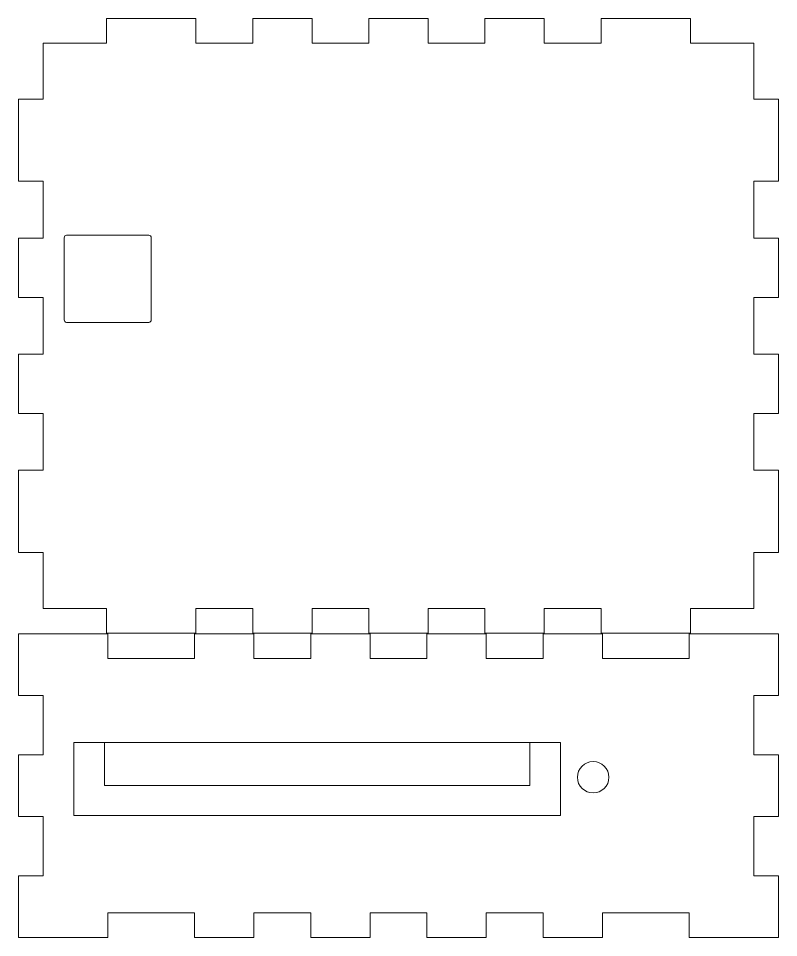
# Model space of a CAD drawing. Header units: inches. Extents: x -2.88 to 3.62, y -4.2 to 4.53.
# Drawn here: x -1.435 to 2.174, y 0.163 to 4.528 of the extents above; entities that cross this region are included whole.
import ezdxf

# ---------------------------------------------------------------- set-up
doc = ezdxf.new("R2010")
doc.units = ezdxf.units.IN
doc.header["$MEASUREMENT"] = 0
doc.layers.add('HOLES', color=7, linetype='Continuous')
doc.layers.add('MAIN_0.075 kerf', color=7, linetype='Continuous')

msp = doc.modelspace()

# ---------------------------------------------------------------- linework, layer by layer
at = {"layer": 'HOLES', "color": 250, "lineweight": 9}
msp.add_ellipse((1.2936, 0.9244), major_axis=(0, 0.0748), ratio=1, dxfattribs=at)
for points, knots in [([(-1.2172, 3.4863), (-1.2172, 3.4863), (-1.2172, 3.0955), (-1.2172, 3.0955), (-1.2172, 3.0955), (-1.2172, 3.0893), (-1.2121, 3.0842), (-1.2059, 3.0842), (-1.2059, 3.0842), (-1.2059, 3.0842), (-0.8152, 3.0842), (-0.8152, 3.0842), (-0.8152, 3.0842), (-0.8089, 3.0842), (-0.8039, 3.0893), (-0.8039, 3.0955), (-0.8039, 3.0955), (-0.8039, 3.0955), (-0.8039, 3.4863), (-0.8039, 3.4863), (-0.8039, 3.4863), (-0.8039, 3.4925), (-0.8089, 3.4976), (-0.8152, 3.4976), (-0.8152, 3.4976), (-0.8152, 3.4976), (-1.2059, 3.4976), (-1.2059, 3.4976), (-1.2059, 3.4976), (-1.2121, 3.4976), (-1.2172, 3.4925), (-1.2172, 3.4863)], [0, 0, 0, 0, 0.111111, 0.111111, 0.111111, 0.111111, 0.222222, 0.222222, 0.222222, 0.222222, 0.333333, 0.333333, 0.333333, 0.333333, 0.444444, 0.444444, 0.444444, 0.444444, 0.555556, 0.555556, 0.555556, 0.555556, 0.666667, 0.666667, 0.666667, 0.666667, 0.777778, 0.777778, 0.777778, 0.777778, 1, 1, 1, 1]), ([(-1.1721, 0.7427), (-1.1721, 0.7427), (-1.1721, 1.0891), (-1.1721, 1.0891), (-1.1721, 1.0891), (-1.1721, 1.0891), (1.1389, 1.0891), (1.1389, 1.0891), (1.1389, 1.0891), (1.1389, 1.0891), (1.1389, 0.7427), (1.1389, 0.7427), (1.1389, 0.7427), (1.1389, 0.7427), (-1.1721, 0.7427), (-1.1721, 0.7427)], [0, 0, 0, 0, 0.2, 0.2, 0.2, 0.2, 0.4, 0.4, 0.4, 0.4, 0.6, 0.6, 0.6, 0.6, 1, 1, 1, 1]), ([(-1.0265, 0.8844), (-1.0265, 0.8844), (-1.0265, 1.0891), (-1.0265, 1.0891), (-1.0265, 1.0891), (-1.0265, 1.0891), (0.9932, 1.0891), (0.9932, 1.0891), (0.9932, 1.0891), (0.9932, 1.0891), (0.9932, 0.8844), (0.9932, 0.8844), (0.9932, 0.8844), (0.9932, 0.8844), (-1.0265, 0.8844), (-1.0265, 0.8844)], [0, 0, 0, 0, 0.2, 0.2, 0.2, 0.2, 0.4, 0.4, 0.4, 0.4, 0.6, 0.6, 0.6, 0.6, 1, 1, 1, 1])]:
    msp.add_open_spline(points, degree=3, knots=knots, dxfattribs=at)
at = {"layer": 'MAIN_0.075 kerf', "color": 250, "lineweight": 9}
for points, knots in [([(-1.3164, 4.4094), (-1.3164, 4.4094), (-1.0162, 4.4094), (-1.0162, 4.4094), (-1.0162, 4.4094), (-1.0162, 4.4094), (-1.0162, 4.5275), (-1.0162, 4.5275), (-1.0162, 4.5275), (-1.0162, 4.5275), (-0.592, 4.5275), (-0.592, 4.5275), (-0.592, 4.5275), (-0.592, 4.5275), (-0.592, 4.4094), (-0.592, 4.4094), (-0.592, 4.4094), (-0.592, 4.4094), (-0.3223, 4.4094), (-0.3223, 4.4094), (-0.3223, 4.4094), (-0.3223, 4.4094), (-0.3223, 4.5275), (-0.3223, 4.5275), (-0.3223, 4.5275), (-0.3223, 4.5275), (-0.0408, 4.5275), (-0.0408, 4.5275), (-0.0408, 4.5275), (-0.0408, 4.5275), (-0.0408, 4.4094), (-0.0408, 4.4094), (-0.0408, 4.4094), (-0.0408, 4.4094), (0.2289, 4.4094), (0.2289, 4.4094), (0.2289, 4.4094), (0.2289, 4.4094), (0.2289, 4.5275), (0.2289, 4.5275), (0.2289, 4.5275), (0.2289, 4.5275), (0.5104, 4.5275), (0.5104, 4.5275), (0.5104, 4.5275), (0.5104, 4.5275), (0.5104, 4.4094), (0.5104, 4.4094), (0.5104, 4.4094), (0.5104, 4.4094), (0.78, 4.4094), (0.78, 4.4094), (0.78, 4.4094), (0.78, 4.4094), (0.78, 4.5275), (0.78, 4.5275), (0.78, 4.5275), (0.78, 4.5275), (1.0615, 4.5275), (1.0615, 4.5275), (1.0615, 4.5275), (1.0615, 4.5275), (1.0615, 4.4094), (1.0615, 4.4094), (1.0615, 4.4094), (1.0615, 4.4094), (1.3312, 4.4094), (1.3312, 4.4094), (1.3312, 4.4094), (1.3312, 4.4094), (1.3312, 4.5275), (1.3312, 4.5275), (1.3312, 4.5275), (1.3312, 4.5275), (1.7554, 4.5275), (1.7554, 4.5275), (1.7554, 4.5275), (1.7554, 4.5275), (1.7554, 4.4094), (1.7554, 4.4094), (1.7554, 4.4094), (1.7554, 4.4094), (2.0556, 4.4094), (2.0556, 4.4094), (2.0556, 4.4094), (2.0556, 4.4094), (2.0556, 4.1437), (2.0556, 4.1437), (2.0556, 4.1437), (2.0556, 4.1437), (2.1737, 4.1437), (2.1737, 4.1437), (2.1737, 4.1437), (2.1737, 4.1437), (2.1737, 3.7539), (2.1737, 3.7539), (2.1737, 3.7539), (2.1737, 3.7539), (2.0556, 3.7539), (2.0556, 3.7539), (2.0556, 3.7539), (2.0556, 3.7539), (2.0556, 3.4842), (2.0556, 3.4842), (2.0556, 3.4842), (2.0556, 3.4842), (2.1737, 3.4842), (2.1737, 3.4842), (2.1737, 3.4842), (2.1737, 3.4842), (2.1737, 3.2027), (2.1737, 3.2027), (2.1737, 3.2027), (2.1737, 3.2027), (2.0556, 3.2027), (2.0556, 3.2027), (2.0556, 3.2027), (2.0556, 3.2027), (2.0556, 2.933), (2.0556, 2.933), (2.0556, 2.933), (2.0556, 2.933), (2.1737, 2.933), (2.1737, 2.933), (2.1737, 2.933), (2.1737, 2.933), (2.1737, 2.6515), (2.1737, 2.6515), (2.1737, 2.6515), (2.1737, 2.6515), (2.0556, 2.6515), (2.0556, 2.6515), (2.0556, 2.6515), (2.0556, 2.6515), (2.0556, 2.3819), (2.0556, 2.3819), (2.0556, 2.3819), (2.0556, 2.3819), (2.1737, 2.3819), (2.1737, 2.3819), (2.1737, 2.3819), (2.1737, 2.3819), (2.1737, 1.9921), (2.1737, 1.9921), (2.1737, 1.9921), (2.1737, 1.9921), (2.0556, 1.9921), (2.0556, 1.9921), (2.0556, 1.9921), (2.0556, 1.9921), (2.0556, 1.7263), (2.0556, 1.7263), (2.0556, 1.7263), (2.0556, 1.7263), (1.7554, 1.7263), (1.7554, 1.7263), (1.7554, 1.7263), (1.7554, 1.7263), (1.7554, 1.6082), (1.7554, 1.6082), (1.7554, 1.6082), (1.7554, 1.6082), (1.3312, 1.6082), (1.3312, 1.6082), (1.3312, 1.6082), (1.3312, 1.6082), (1.3312, 1.7263), (1.3312, 1.7263), (1.3312, 1.7263), (1.3312, 1.7263), (1.0615, 1.7263), (1.0615, 1.7263), (1.0615, 1.7263), (1.0615, 1.7263), (1.0615, 1.6082), (1.0615, 1.6082), (1.0615, 1.6082), (1.0615, 1.6082), (0.78, 1.6082), (0.78, 1.6082), (0.78, 1.6082), (0.78, 1.6082), (0.78, 1.7263), (0.78, 1.7263), (0.78, 1.7263), (0.78, 1.7263), (0.5104, 1.7263), (0.5104, 1.7263), (0.5104, 1.7263), (0.5104, 1.7263), (0.5104, 1.6082), (0.5104, 1.6082), (0.5104, 1.6082), (0.5104, 1.6082), (0.2289, 1.6082), (0.2289, 1.6082), (0.2289, 1.6082), (0.2289, 1.6082), (0.2289, 1.7263), (0.2289, 1.7263), (0.2289, 1.7263), (0.2289, 1.7263), (-0.0408, 1.7263), (-0.0408, 1.7263), (-0.0408, 1.7263), (-0.0408, 1.7263), (-0.0408, 1.6082), (-0.0408, 1.6082), (-0.0408, 1.6082), (-0.0408, 1.6082), (-0.3223, 1.6082), (-0.3223, 1.6082), (-0.3223, 1.6082), (-0.3223, 1.6082), (-0.3223, 1.7263), (-0.3223, 1.7263), (-0.3223, 1.7263), (-0.3223, 1.7263), (-0.592, 1.7263), (-0.592, 1.7263), (-0.592, 1.7263), (-0.592, 1.7263), (-0.592, 1.6082), (-0.592, 1.6082), (-0.592, 1.6082), (-0.592, 1.6082), (-1.0162, 1.6082), (-1.0162, 1.6082), (-1.0162, 1.6082), (-1.0162, 1.6082), (-1.0162, 1.7263), (-1.0162, 1.7263), (-1.0162, 1.7263), (-1.0162, 1.7263), (-1.3164, 1.7263), (-1.3164, 1.7263), (-1.3164, 1.7263), (-1.3164, 1.7263), (-1.3164, 1.9921), (-1.3164, 1.9921), (-1.3164, 1.9921), (-1.3164, 1.9921), (-1.4345, 1.9921), (-1.4345, 1.9921), (-1.4345, 1.9921), (-1.4345, 1.9921), (-1.4345, 2.3819), (-1.4345, 2.3819), (-1.4345, 2.3819), (-1.4345, 2.3819), (-1.3164, 2.3819), (-1.3164, 2.3819), (-1.3164, 2.3819), (-1.3164, 2.3819), (-1.3164, 2.6515), (-1.3164, 2.6515), (-1.3164, 2.6515), (-1.3164, 2.6515), (-1.4345, 2.6515), (-1.4345, 2.6515), (-1.4345, 2.6515), (-1.4345, 2.6515), (-1.4345, 2.933), (-1.4345, 2.933), (-1.4345, 2.933), (-1.4345, 2.933), (-1.3164, 2.933), (-1.3164, 2.933), (-1.3164, 2.933), (-1.3164, 2.933), (-1.3164, 3.2027), (-1.3164, 3.2027), (-1.3164, 3.2027), (-1.3164, 3.2027), (-1.4345, 3.2027), (-1.4345, 3.2027), (-1.4345, 3.2027), (-1.4345, 3.2027), (-1.4345, 3.4842), (-1.4345, 3.4842), (-1.4345, 3.4842), (-1.4345, 3.4842), (-1.3164, 3.4842), (-1.3164, 3.4842), (-1.3164, 3.4842), (-1.3164, 3.4842), (-1.3164, 3.7539), (-1.3164, 3.7539), (-1.3164, 3.7539), (-1.3164, 3.7539), (-1.4345, 3.7539), (-1.4345, 3.7539), (-1.4345, 3.7539), (-1.4345, 3.7539), (-1.4345, 4.1437), (-1.4345, 4.1437), (-1.4345, 4.1437), (-1.4345, 4.1437), (-1.3164, 4.1437), (-1.3164, 4.1437), (-1.3164, 4.1437), (-1.3164, 4.1437), (-1.3164, 4.4094), (-1.3164, 4.4094)], [0, 0, 0, 0, 0.012987, 0.012987, 0.012987, 0.012987, 0.025974, 0.025974, 0.025974, 0.025974, 0.038961, 0.038961, 0.038961, 0.038961, 0.051948, 0.051948, 0.051948, 0.051948, 0.064935, 0.064935, 0.064935, 0.064935, 0.077922, 0.077922, 0.077922, 0.077922, 0.090909, 0.090909, 0.090909, 0.090909, 0.103896, 0.103896, 0.103896, 0.103896, 0.116883, 0.116883, 0.116883, 0.116883, 0.12987, 0.12987, 0.12987, 0.12987, 0.142857, 0.142857, 0.142857, 0.142857, 0.155844, 0.155844, 0.155844, 0.155844, 0.168831, 0.168831, 0.168831, 0.168831, 0.181818, 0.181818, 0.181818, 0.181818, 0.194805, 0.194805, 0.194805, 0.194805, 0.207792, 0.207792, 0.207792, 0.207792, 0.220779, 0.220779, 0.220779, 0.220779, 0.233766, 0.233766, 0.233766, 0.233766, 0.246753, 0.246753, 0.246753, 0.246753, 0.25974, 0.25974, 0.25974, 0.25974, 0.272727, 0.272727, 0.272727, 0.272727, 0.285714, 0.285714, 0.285714, 0.285714, 0.298701, 0.298701, 0.298701, 0.298701, 0.311688, 0.311688, 0.311688, 0.311688, 0.324675, 0.324675, 0.324675, 0.324675, 0.337662, 0.337662, 0.337662, 0.337662, 0.350649, 0.350649, 0.350649, 0.350649, 0.363636, 0.363636, 0.363636, 0.363636, 0.376623, 0.376623, 0.376623, 0.376623, 0.38961, 0.38961, 0.38961, 0.38961, 0.402597, 0.402597, 0.402597, 0.402597, 0.415584, 0.415584, 0.415584, 0.415584, 0.428571, 0.428571, 0.428571, 0.428571, 0.441558, 0.441558, 0.441558, 0.441558, 0.454545, 0.454545, 0.454545, 0.454545, 0.467532, 0.467532, 0.467532, 0.467532, 0.480519, 0.480519, 0.480519, 0.480519, 0.493506, 0.493506, 0.493506, 0.493506, 0.506494, 0.506494, 0.506494, 0.506494, 0.519481, 0.519481, 0.519481, 0.519481, 0.532468, 0.532468, 0.532468, 0.532468, 0.545455, 0.545455, 0.545455, 0.545455, 0.558442, 0.558442, 0.558442, 0.558442, 0.571429, 0.571429, 0.571429, 0.571429, 0.584416, 0.584416, 0.584416, 0.584416, 0.597403, 0.597403, 0.597403, 0.597403, 0.61039, 0.61039, 0.61039, 0.61039, 0.623377, 0.623377, 0.623377, 0.623377, 0.636364, 0.636364, 0.636364, 0.636364, 0.649351, 0.649351, 0.649351, 0.649351, 0.662338, 0.662338, 0.662338, 0.662338, 0.675325, 0.675325, 0.675325, 0.675325, 0.688312, 0.688312, 0.688312, 0.688312, 0.701299, 0.701299, 0.701299, 0.701299, 0.714286, 0.714286, 0.714286, 0.714286, 0.727273, 0.727273, 0.727273, 0.727273, 0.74026, 0.74026, 0.74026, 0.74026, 0.753247, 0.753247, 0.753247, 0.753247, 0.766234, 0.766234, 0.766234, 0.766234, 0.779221, 0.779221, 0.779221, 0.779221, 0.792208, 0.792208, 0.792208, 0.792208, 0.805195, 0.805195, 0.805195, 0.805195, 0.818182, 0.818182, 0.818182, 0.818182, 0.831169, 0.831169, 0.831169, 0.831169, 0.844156, 0.844156, 0.844156, 0.844156, 0.857143, 0.857143, 0.857143, 0.857143, 0.87013, 0.87013, 0.87013, 0.87013, 0.883117, 0.883117, 0.883117, 0.883117, 0.896104, 0.896104, 0.896104, 0.896104, 0.909091, 0.909091, 0.909091, 0.909091, 0.922078, 0.922078, 0.922078, 0.922078, 0.935065, 0.935065, 0.935065, 0.935065, 0.948052, 0.948052, 0.948052, 0.948052, 0.961039, 0.961039, 0.961039, 0.961039, 0.974026, 0.974026, 0.974026, 0.974026, 1, 1, 1, 1]), ([(-1.4345, 1.6057), (-1.4345, 1.6057), (-1.0103, 1.6057), (-1.0103, 1.6057), (-1.0103, 1.6057), (-1.0103, 1.6057), (-1.0103, 1.4876), (-1.0103, 1.4876), (-1.0103, 1.4876), (-1.0103, 1.4876), (-0.5979, 1.4876), (-0.5979, 1.4876), (-0.5979, 1.4876), (-0.5979, 1.4876), (-0.5979, 1.6057), (-0.5979, 1.6057), (-0.5979, 1.6057), (-0.5979, 1.6057), (-0.3164, 1.6057), (-0.3164, 1.6057), (-0.3164, 1.6057), (-0.3164, 1.6057), (-0.3164, 1.4876), (-0.3164, 1.4876), (-0.3164, 1.4876), (-0.3164, 1.4876), (-0.0467, 1.4876), (-0.0467, 1.4876), (-0.0467, 1.4876), (-0.0467, 1.4876), (-0.0467, 1.6057), (-0.0467, 1.6057), (-0.0467, 1.6057), (-0.0467, 1.6057), (0.2348, 1.6057), (0.2348, 1.6057), (0.2348, 1.6057), (0.2348, 1.6057), (0.2348, 1.4876), (0.2348, 1.4876), (0.2348, 1.4876), (0.2348, 1.4876), (0.5045, 1.4876), (0.5045, 1.4876), (0.5045, 1.4876), (0.5045, 1.4876), (0.5045, 1.6057), (0.5045, 1.6057), (0.5045, 1.6057), (0.5045, 1.6057), (0.7859, 1.6057), (0.7859, 1.6057), (0.7859, 1.6057), (0.7859, 1.6057), (0.7859, 1.4876), (0.7859, 1.4876), (0.7859, 1.4876), (0.7859, 1.4876), (1.0556, 1.4876), (1.0556, 1.4876), (1.0556, 1.4876), (1.0556, 1.4876), (1.0556, 1.6057), (1.0556, 1.6057), (1.0556, 1.6057), (1.0556, 1.6057), (1.3371, 1.6057), (1.3371, 1.6057), (1.3371, 1.6057), (1.3371, 1.6057), (1.3371, 1.4876), (1.3371, 1.4876), (1.3371, 1.4876), (1.3371, 1.4876), (1.7495, 1.4876), (1.7495, 1.4876), (1.7495, 1.4876), (1.7495, 1.4876), (1.7495, 1.6057), (1.7495, 1.6057), (1.7495, 1.6057), (1.7495, 1.6057), (2.1737, 1.6057), (2.1737, 1.6057), (2.1737, 1.6057), (2.1737, 1.6057), (2.1737, 1.3124), (2.1737, 1.3124), (2.1737, 1.3124), (2.1737, 1.3124), (2.0556, 1.3124), (2.0556, 1.3124), (2.0556, 1.3124), (2.0556, 1.3124), (2.0556, 1.0309), (2.0556, 1.0309), (2.0556, 1.0309), (2.0556, 1.0309), (2.1737, 1.0309), (2.1737, 1.0309), (2.1737, 1.0309), (2.1737, 1.0309), (2.1737, 0.7376), (2.1737, 0.7376), (2.1737, 0.7376), (2.1737, 0.7376), (2.0556, 0.7376), (2.0556, 0.7376), (2.0556, 0.7376), (2.0556, 0.7376), (2.0556, 0.4561), (2.0556, 0.4561), (2.0556, 0.4561), (2.0556, 0.4561), (2.1737, 0.4561), (2.1737, 0.4561), (2.1737, 0.4561), (2.1737, 0.4561), (2.1737, 0.1628), (2.1737, 0.1628), (2.1737, 0.1628), (2.1737, 0.1628), (1.7495, 0.1628), (1.7495, 0.1628), (1.7495, 0.1628), (1.7495, 0.1628), (1.7495, 0.2809), (1.7495, 0.2809), (1.7495, 0.2809), (1.7495, 0.2809), (1.3371, 0.2809), (1.3371, 0.2809), (1.3371, 0.2809), (1.3371, 0.2809), (1.3371, 0.1628), (1.3371, 0.1628), (1.3371, 0.1628), (1.3371, 0.1628), (1.0556, 0.1628), (1.0556, 0.1628), (1.0556, 0.1628), (1.0556, 0.1628), (1.0556, 0.2809), (1.0556, 0.2809), (1.0556, 0.2809), (1.0556, 0.2809), (0.7859, 0.2809), (0.7859, 0.2809), (0.7859, 0.2809), (0.7859, 0.2809), (0.7859, 0.1628), (0.7859, 0.1628), (0.7859, 0.1628), (0.7859, 0.1628), (0.5045, 0.1628), (0.5045, 0.1628), (0.5045, 0.1628), (0.5045, 0.1628), (0.5045, 0.2809), (0.5045, 0.2809), (0.5045, 0.2809), (0.5045, 0.2809), (0.2348, 0.2809), (0.2348, 0.2809), (0.2348, 0.2809), (0.2348, 0.2809), (0.2348, 0.1628), (0.2348, 0.1628), (0.2348, 0.1628), (0.2348, 0.1628), (-0.0467, 0.1628), (-0.0467, 0.1628), (-0.0467, 0.1628), (-0.0467, 0.1628), (-0.0467, 0.2809), (-0.0467, 0.2809), (-0.0467, 0.2809), (-0.0467, 0.2809), (-0.3164, 0.2809), (-0.3164, 0.2809), (-0.3164, 0.2809), (-0.3164, 0.2809), (-0.3164, 0.1628), (-0.3164, 0.1628), (-0.3164, 0.1628), (-0.3164, 0.1628), (-0.5979, 0.1628), (-0.5979, 0.1628), (-0.5979, 0.1628), (-0.5979, 0.1628), (-0.5979, 0.2809), (-0.5979, 0.2809), (-0.5979, 0.2809), (-0.5979, 0.2809), (-1.0103, 0.2809), (-1.0103, 0.2809), (-1.0103, 0.2809), (-1.0103, 0.2809), (-1.0103, 0.1628), (-1.0103, 0.1628), (-1.0103, 0.1628), (-1.0103, 0.1628), (-1.4345, 0.1628), (-1.4345, 0.1628), (-1.4345, 0.1628), (-1.4345, 0.1628), (-1.4345, 0.4561), (-1.4345, 0.4561), (-1.4345, 0.4561), (-1.4345, 0.4561), (-1.3164, 0.4561), (-1.3164, 0.4561), (-1.3164, 0.4561), (-1.3164, 0.4561), (-1.3164, 0.7376), (-1.3164, 0.7376), (-1.3164, 0.7376), (-1.3164, 0.7376), (-1.4345, 0.7376), (-1.4345, 0.7376), (-1.4345, 0.7376), (-1.4345, 0.7376), (-1.4345, 1.0309), (-1.4345, 1.0309), (-1.4345, 1.0309), (-1.4345, 1.0309), (-1.3164, 1.0309), (-1.3164, 1.0309), (-1.3164, 1.0309), (-1.3164, 1.0309), (-1.3164, 1.3124), (-1.3164, 1.3124), (-1.3164, 1.3124), (-1.3164, 1.3124), (-1.4345, 1.3124), (-1.4345, 1.3124), (-1.4345, 1.3124), (-1.4345, 1.3124), (-1.4345, 1.6057), (-1.4345, 1.6057)], [0, 0, 0, 0, 0.016393, 0.016393, 0.016393, 0.016393, 0.032787, 0.032787, 0.032787, 0.032787, 0.04918, 0.04918, 0.04918, 0.04918, 0.065574, 0.065574, 0.065574, 0.065574, 0.081967, 0.081967, 0.081967, 0.081967, 0.098361, 0.098361, 0.098361, 0.098361, 0.114754, 0.114754, 0.114754, 0.114754, 0.131148, 0.131148, 0.131148, 0.131148, 0.147541, 0.147541, 0.147541, 0.147541, 0.163934, 0.163934, 0.163934, 0.163934, 0.180328, 0.180328, 0.180328, 0.180328, 0.196721, 0.196721, 0.196721, 0.196721, 0.213115, 0.213115, 0.213115, 0.213115, 0.229508, 0.229508, 0.229508, 0.229508, 0.245902, 0.245902, 0.245902, 0.245902, 0.262295, 0.262295, 0.262295, 0.262295, 0.278689, 0.278689, 0.278689, 0.278689, 0.295082, 0.295082, 0.295082, 0.295082, 0.311475, 0.311475, 0.311475, 0.311475, 0.327869, 0.327869, 0.327869, 0.327869, 0.344262, 0.344262, 0.344262, 0.344262, 0.360656, 0.360656, 0.360656, 0.360656, 0.377049, 0.377049, 0.377049, 0.377049, 0.393443, 0.393443, 0.393443, 0.393443, 0.409836, 0.409836, 0.409836, 0.409836, 0.42623, 0.42623, 0.42623, 0.42623, 0.442623, 0.442623, 0.442623, 0.442623, 0.459016, 0.459016, 0.459016, 0.459016, 0.47541, 0.47541, 0.47541, 0.47541, 0.491803, 0.491803, 0.491803, 0.491803, 0.508197, 0.508197, 0.508197, 0.508197, 0.52459, 0.52459, 0.52459, 0.52459, 0.540984, 0.540984, 0.540984, 0.540984, 0.557377, 0.557377, 0.557377, 0.557377, 0.57377, 0.57377, 0.57377, 0.57377, 0.590164, 0.590164, 0.590164, 0.590164, 0.606557, 0.606557, 0.606557, 0.606557, 0.622951, 0.622951, 0.622951, 0.622951, 0.639344, 0.639344, 0.639344, 0.639344, 0.655738, 0.655738, 0.655738, 0.655738, 0.672131, 0.672131, 0.672131, 0.672131, 0.688525, 0.688525, 0.688525, 0.688525, 0.704918, 0.704918, 0.704918, 0.704918, 0.721311, 0.721311, 0.721311, 0.721311, 0.737705, 0.737705, 0.737705, 0.737705, 0.754098, 0.754098, 0.754098, 0.754098, 0.770492, 0.770492, 0.770492, 0.770492, 0.786885, 0.786885, 0.786885, 0.786885, 0.803279, 0.803279, 0.803279, 0.803279, 0.819672, 0.819672, 0.819672, 0.819672, 0.836066, 0.836066, 0.836066, 0.836066, 0.852459, 0.852459, 0.852459, 0.852459, 0.868852, 0.868852, 0.868852, 0.868852, 0.885246, 0.885246, 0.885246, 0.885246, 0.901639, 0.901639, 0.901639, 0.901639, 0.918033, 0.918033, 0.918033, 0.918033, 0.934426, 0.934426, 0.934426, 0.934426, 0.95082, 0.95082, 0.95082, 0.95082, 0.967213, 0.967213, 0.967213, 0.967213, 1, 1, 1, 1])]:
    msp.add_open_spline(points, degree=3, knots=knots, dxfattribs=at)

doc.saveas('drawing.dxf')
